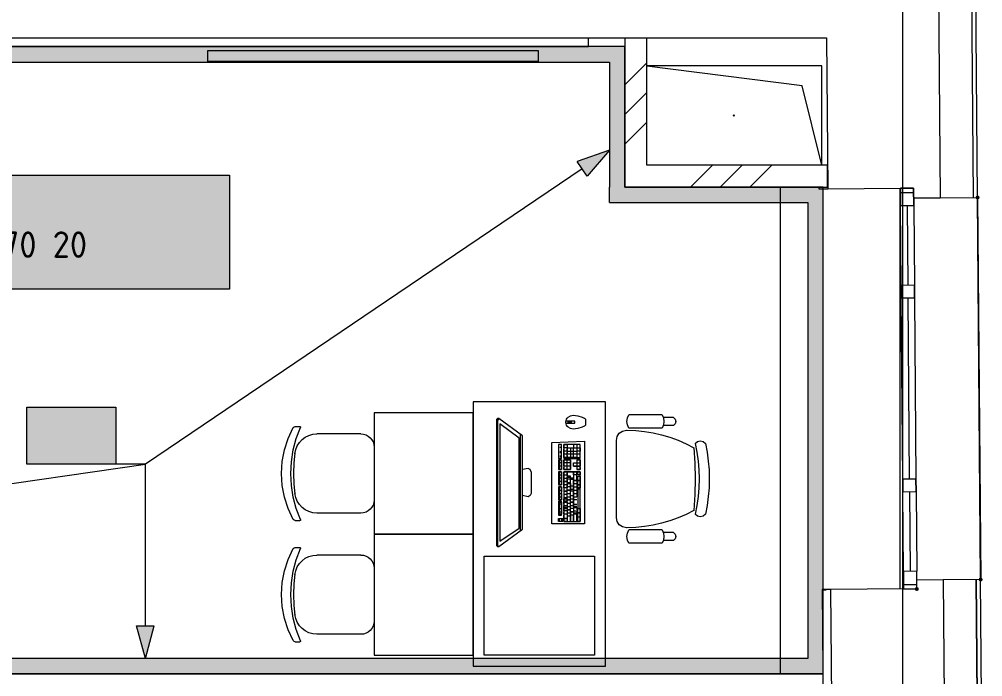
# Model space of a CAD drawing. Header units: millimetres. Extents: x 0 to 1189, y 0 to 841.
# Drawn here: x 817.05 to 860.8, y 459.77 to 489.62 of the extents above; entities that cross this region are included whole.
import ezdxf

# ---------------------------------------------------------------- set-up
doc = ezdxf.new("R2010")
doc.units = ezdxf.units.MM

msp = doc.modelspace()

# ---------------------------------------------------------------- hatches: boundary and pattern name
at = {"true_color": 0xa86b51}
h = msp.add_hatch(color=35, dxfattribs=at)
h.dxf.hatch_style = 2
h.paths.add_polyline_path([(796.168216, 487.677516), (796.168216, 488.377517), (843.846289, 488.377517), (843.846289, 487.677516)])
at = {"true_color": 0xf1d696}
h = msp.add_hatch(color=41, dxfattribs=at)
h.dxf.hatch_style = 2
h.paths.add_polyline_path([(843.846289, 487.677516), (843.846289, 488.377517), (844.54629, 488.377517)])
h = msp.add_hatch(color=41, dxfattribs=at)
h.dxf.hatch_style = 2
h.paths.add_polyline_path([(843.846289, 487.677516), (844.54629, 488.377517), (844.54629, 487.677516)])
h = msp.add_hatch(color=41, dxfattribs=at)
h.dxf.hatch_style = 2
h.paths.add_polyline_path([(843.846289, 487.677516), (844.54629, 487.677516), (844.54629, 481.999507), (843.846289, 481.999507)])
at = {"true_color": 0x0077b0}
h = msp.add_hatch(color=144, dxfattribs=at)
h.dxf.hatch_style = 2
h.paths.add_polyline_path([(843.846289, 483.66851), (842.833288, 482.500508), (842.385287, 483.163509)])
at = {"true_color": 0xffffff}
h = msp.add_hatch(color=7, dxfattribs=at)
h.dxf.hatch_style = 2
h.paths.add_polyline_path([(809.568237, 482.547508), (826.592263, 482.547508), (826.592263, 477.3705), (809.568237, 477.3705)])
at = {"true_color": 0xf1d696}
h = msp.add_hatch(color=41, dxfattribs=at)
h.dxf.hatch_style = 2
h.paths.add_polyline_path([(844.54629, 481.999507), (843.846289, 481.299506), (843.846289, 481.999507)])
h = msp.add_hatch(color=41, dxfattribs=at)
h.dxf.hatch_style = 2
h.paths.add_polyline_path([(844.54629, 481.999507), (844.54629, 481.299506), (843.846289, 481.299506)])
h = msp.add_hatch(color=41, dxfattribs=at)
h.dxf.hatch_style = 2
h.paths.add_polyline_path([(844.54629, 481.299506), (844.54629, 481.999507), (852.853303, 481.999507), (852.853303, 481.299506)])
h = msp.add_hatch(color=41, dxfattribs=at)
h.dxf.hatch_style = 2
h.paths.add_polyline_path([(852.853303, 481.299506), (852.853303, 481.999507), (853.553304, 481.999507)])
h = msp.add_hatch(color=41, dxfattribs=at)
h.dxf.hatch_style = 2
h.paths.add_polyline_path([(852.853303, 481.299506), (853.553304, 481.999507), (853.553304, 481.299506)])
h = msp.add_hatch(color=7)
h.dxf.hatch_style = 2
h.paths.add_polyline_path([(860.563315, 481.618506), (860.499752, 481.592069), (860.473315, 481.528506), (860.499752, 481.464944), (860.563315, 481.438506), (860.573315, 481.438506), (860.636877, 481.464944), (860.663315, 481.528506), (860.636877, 481.592069), (860.573315, 481.618506)])
h = msp.add_hatch(color=41, dxfattribs=at)
h.dxf.hatch_style = 2
h.paths.add_polyline_path([(852.853303, 481.299506), (853.553304, 481.299506), (853.553304, 460.591474), (852.853303, 460.591474)])
at = {"true_color": 0xffffff}
h = msp.add_hatch(color=7, dxfattribs=at)
h.dxf.hatch_style = 2
h.paths.add_polyline_path([(817.395249, 472.003492), (821.435255, 472.003492), (821.435255, 469.414488), (817.395249, 469.414488)])
h = msp.add_hatch(color=7, dxfattribs=at)
h.dxf.hatch_style = 2
h.paths.add_polyline_path([(817.395249, 472.003492), (821.435255, 472.003492), (821.435255, 469.414488), (817.395249, 469.414488)])
h = msp.add_hatch(color=7, dxfattribs=at)
h.dxf.hatch_style = 2
h.paths.add_polyline_path([(817.395249, 472.003492), (821.435255, 472.003492), (821.435255, 469.414488), (817.395249, 469.414488)])
at = {"true_color": 0x0077b0}
h = msp.add_hatch(color=144, dxfattribs=at)
h.paths.add_polyline_path([(818.605399, 470.605637), (818.605399, 471.412616), (818.575909, 471.569299), (818.486888, 471.700351), (818.358248, 471.786754), (818.20191, 471.816106), (818.045433, 471.786754), (817.914175, 471.700351), (817.826739, 471.569299), (817.79842, 471.412616), (817.79842, 470.605637), (817.826739, 470.449299), (817.914175, 470.320659), (818.045433, 470.231637), (818.20191, 470.202147), (818.358248, 470.231637), (818.486888, 470.320659), (818.575909, 470.449299)])
h.paths.add_polyline_path([(818.806041, 470.605637), (818.794888, 470.484981), (818.761462, 470.372955), (818.705815, 470.269921), (818.627999, 470.17624), (818.53623, 470.098941), (818.434178, 470.044431), (818.322514, 470.012142), (818.20191, 470.001505), (818.080177, 470.012142), (817.96847, 470.044431), (817.866271, 470.098941), (817.773064, 470.17624), (817.695334, 470.269921), (817.639877, 470.372955), (817.60664, 470.484981), (817.595573, 470.605637), (817.595573, 471.412616), (817.60664, 471.534349), (817.639877, 471.646056), (817.695334, 471.748255), (817.773064, 471.841462), (817.866271, 471.919278), (817.96847, 471.974925), (818.080177, 472.008351), (818.20191, 472.019504), (818.322565, 472.008394), (818.434591, 471.975269), (818.537625, 471.92044), (818.631306, 471.844218), (818.70721, 471.75058), (818.761875, 471.647434), (818.79494, 471.534779), (818.806041, 471.412616)])
h = msp.add_hatch(color=144, dxfattribs=at)
h.paths.add_polyline_path([(818.605399, 470.605637), (818.605399, 471.412616), (818.575909, 471.569299), (818.486888, 471.700351), (818.358248, 471.786754), (818.20191, 471.816106), (818.045433, 471.786754), (817.914175, 471.700351), (817.826739, 471.569299), (817.79842, 471.412616), (817.79842, 470.605637), (817.826739, 470.449299), (817.914175, 470.320659), (818.045433, 470.231637), (818.20191, 470.202147), (818.358248, 470.231637), (818.486888, 470.320659), (818.575909, 470.449299)])
h.paths.add_polyline_path([(818.806041, 470.605637), (818.794888, 470.484981), (818.761462, 470.372955), (818.705815, 470.269921), (818.627999, 470.17624), (818.53623, 470.098941), (818.434178, 470.044431), (818.322514, 470.012142), (818.20191, 470.001505), (818.080177, 470.012142), (817.96847, 470.044431), (817.866271, 470.098941), (817.773064, 470.17624), (817.695334, 470.269921), (817.639877, 470.372955), (817.60664, 470.484981), (817.595573, 470.605637), (817.595573, 471.412616), (817.60664, 471.534349), (817.639877, 471.646056), (817.695334, 471.748255), (817.773064, 471.841462), (817.866271, 471.919278), (817.96847, 471.974925), (818.080177, 472.008351), (818.20191, 472.019504), (818.322565, 472.008394), (818.434591, 471.975269), (818.537625, 471.92044), (818.631306, 471.844218), (818.70721, 471.75058), (818.761875, 471.647434), (818.79494, 471.534779), (818.806041, 471.412616)])
h = msp.add_hatch(color=144, dxfattribs=at)
h.paths.add_polyline_path([(818.605399, 470.605637), (818.605399, 471.412616), (818.575909, 471.569299), (818.486888, 471.700351), (818.358248, 471.786754), (818.20191, 471.816106), (818.045433, 471.786754), (817.914175, 471.700351), (817.826739, 471.569299), (817.79842, 471.412616), (817.79842, 470.605637), (817.826739, 470.449299), (817.914175, 470.320659), (818.045433, 470.231637), (818.20191, 470.202147), (818.358248, 470.231637), (818.486888, 470.320659), (818.575909, 470.449299)])
h.paths.add_polyline_path([(818.806041, 470.605637), (818.794888, 470.484981), (818.761462, 470.372955), (818.705815, 470.269921), (818.627999, 470.17624), (818.53623, 470.098941), (818.434178, 470.044431), (818.322514, 470.012142), (818.20191, 470.001505), (818.080177, 470.012142), (817.96847, 470.044431), (817.866271, 470.098941), (817.773064, 470.17624), (817.695334, 470.269921), (817.639877, 470.372955), (817.60664, 470.484981), (817.595573, 470.605637), (817.595573, 471.412616), (817.60664, 471.534349), (817.639877, 471.646056), (817.695334, 471.748255), (817.773064, 471.841462), (817.866271, 471.919278), (817.96847, 471.974925), (818.080177, 472.008351), (818.20191, 472.019504), (818.322565, 472.008394), (818.434591, 471.975269), (818.537625, 471.92044), (818.631306, 471.844218), (818.70721, 471.75058), (818.761875, 471.647434), (818.79494, 471.534779), (818.806041, 471.412616)])
h = msp.add_hatch(color=144, dxfattribs=at)
h.dxf.hatch_style = 2
h.paths.add_polyline_path([(821.028519, 471.674995), (820.797008, 471.443484), (820.726453, 471.412616), (820.650316, 471.437903), (820.625029, 471.51404), (820.653141, 471.584595), (821.048363, 471.979817), (821.089153, 472.009169), (821.129942, 472.019504), (821.206079, 471.993942), (821.231366, 471.917529), (821.231366, 470.100173), (821.206079, 470.025414), (821.129942, 470.001505), (821.053806, 470.025414), (821.028519, 470.100173)])
h = msp.add_hatch(color=144, dxfattribs=at)
h.dxf.hatch_style = 2
h.paths.add_polyline_path([(821.028519, 471.674995), (820.797008, 471.443484), (820.726453, 471.412616), (820.650316, 471.437903), (820.625029, 471.51404), (820.653141, 471.584595), (821.048363, 471.979817), (821.089153, 472.009169), (821.129942, 472.019504), (821.206079, 471.993942), (821.231366, 471.917529), (821.231366, 470.100173), (821.206079, 470.025414), (821.129942, 470.001505), (821.053806, 470.025414), (821.028519, 470.100173)])
h = msp.add_hatch(color=144, dxfattribs=at)
h.dxf.hatch_style = 2
h.paths.add_polyline_path([(821.028519, 471.674995), (820.797008, 471.443484), (820.726453, 471.412616), (820.650316, 471.437903), (820.625029, 471.51404), (820.653141, 471.584595), (821.048363, 471.979817), (821.089153, 472.009169), (821.129942, 472.019504), (821.206079, 471.993942), (821.231366, 471.917529), (821.231366, 470.100173), (821.206079, 470.025414), (821.129942, 470.001505), (821.053806, 470.025414), (821.028519, 470.100173)])
h = msp.add_hatch(color=144, dxfattribs=at)
h.dxf.hatch_style = 2
h.paths.add_polyline_path([(820.118939, 470.503662), (819.31196, 470.503662), (819.235824, 470.529225), (819.210537, 470.605637), (819.235824, 470.681774), (819.31196, 470.707061), (820.118939, 470.707061), (820.195076, 470.681774), (820.220363, 470.605637), (820.195076, 470.529225)])
h = msp.add_hatch(color=144, dxfattribs=at)
h.dxf.hatch_style = 2
h.paths.add_polyline_path([(820.118939, 470.503662), (819.31196, 470.503662), (819.235824, 470.529225), (819.210537, 470.605637), (819.235824, 470.681774), (819.31196, 470.707061), (820.118939, 470.707061), (820.195076, 470.681774), (820.220363, 470.605637), (820.195076, 470.529225)])
h = msp.add_hatch(color=144, dxfattribs=at)
h.dxf.hatch_style = 2
h.paths.add_polyline_path([(820.118939, 470.503662), (819.31196, 470.503662), (819.235824, 470.529225), (819.210537, 470.605637), (819.235824, 470.681774), (819.31196, 470.707061), (820.118939, 470.707061), (820.195076, 470.681774), (820.220363, 470.605637), (820.195076, 470.529225)])
h = msp.add_hatch(color=7)
h.dxf.hatch_style = 2
h.paths.add_polyline_path([(860.713315, 464.08848), (860.776878, 464.114917), (860.803315, 464.17848), (860.776878, 464.242042), (860.713315, 464.26848), (860.703315, 464.26848), (860.639752, 464.242042), (860.613315, 464.17848), (860.639752, 464.114917), (860.703315, 464.08848)])
h = msp.add_hatch(color=7)
h.dxf.hatch_style = 2
h.paths.add_polyline_path([(857.72031, 463.745479), (857.746748, 463.681917), (857.810311, 463.655479), (857.873873, 463.681917), (857.900311, 463.745479), (857.900311, 463.755479), (857.873873, 463.819042), (857.810311, 463.845479), (857.746748, 463.819042), (857.72031, 463.755479)])
h = msp.add_hatch(color=144, dxfattribs=at)
h.dxf.hatch_style = 2
h.paths.add_polyline_path([(822.775257, 460.591474), (822.375256, 462.083477), (823.175258, 462.083477)])
at = {"true_color": 0xf1d696}
h = msp.add_hatch(color=41, dxfattribs=at)
h.dxf.hatch_style = 2
h.paths.add_polyline_path([(852.853303, 460.591474), (852.853303, 459.891473), (796.168216, 459.891473), (796.168216, 460.591474)])
h = msp.add_hatch(color=41, dxfattribs=at)
h.dxf.hatch_style = 2
h.paths.add_polyline_path([(852.853303, 460.591474), (853.553304, 460.591474), (853.553304, 459.891473)])
h = msp.add_hatch(color=41, dxfattribs=at)
h.dxf.hatch_style = 2
h.paths.add_polyline_path([(852.853303, 459.891473), (852.853303, 460.591474), (853.553304, 459.891473)])

# ---------------------------------------------------------------- linework, layer by layer
at = {"color": 7, "lineweight": 0}
for points in [[(857.17331, 251.095154), (857.17331, 721.485873)], [(858.669312, 505.863544), (858.866312, 481.514506)], [(860.169314, 505.875544), (860.366314, 481.526506)], [(860.566315, 481.528506), (860.369314, 505.877544)], [(795.268215, 488.777517), (853.707304, 488.777517)], [(842.900288, 488.377517), (842.900288, 488.777517)], [(844.54629, 488.777517), (844.54629, 481.999507)], [(845.546292, 482.999509), (845.546292, 488.777517)], [(853.707304, 488.777517), (853.763304, 481.923507)], [(795.427215, 488.377517), (842.900288, 488.377517)], [(843.846289, 488.377517), (795.468215, 488.377517)], [(844.54629, 488.377517), (843.846289, 488.377517)], [(844.54629, 481.999507), (844.54629, 488.377517)], [(796.168216, 487.677516), (843.846289, 487.677516)], [(843.846289, 487.677516), (843.846289, 481.999507)], [(844.54629, 486.644514), (845.546292, 487.644516)], [(853.500304, 487.499515), (845.546292, 487.499515)], [(853.500304, 487.499515), (845.546292, 487.499515)], [(852.600303, 486.599514), (845.546292, 487.493515)], [(853.500304, 482.999509), (853.500304, 487.499515)], [(853.500304, 482.999509), (853.500304, 487.499515)], [(853.500304, 482.999509), (852.600303, 486.599514)], [(844.54629, 485.295512), (845.546292, 486.295514)], [(849.475298, 485.249512), (849.500298, 485.274512), (849.525298, 485.249512)], [(849.475298, 485.249512), (849.500298, 485.274512), (849.512298, 485.270512)], [(849.525298, 485.249512), (849.500298, 485.224512), (849.475298, 485.249512)], [(849.506298, 485.225512), (849.475298, 485.249512)], [(844.54629, 483.94651), (845.546292, 484.946512)], [(853.754304, 482.999509), (845.546292, 482.999509)], [(847.533295, 481.999507), (848.533296, 482.999509)], [(848.883297, 481.999507), (849.883298, 482.999509)], [(850.232299, 481.999507), (851.2323, 482.999509)], [(853.754304, 481.999507), (853.754304, 482.999509)], [(843.846289, 481.299506), (843.846289, 481.999507)], [(844.54629, 481.999507), (853.754304, 481.999507)], [(852.853303, 481.999507), (844.54629, 481.999507)], [(851.599301, 481.999507), (851.599301, 459.891473)], [(853.553304, 481.999507), (852.853303, 481.999507)], [(853.762304, 481.977507), (853.362304, 481.973507)], [(853.362304, 481.973507), (853.363304, 481.919507)], [(853.363304, 481.919507), (853.763304, 481.923507)], [(853.553304, 460.591474), (853.553304, 481.999507)], [(853.763304, 481.923507), (857.063309, 481.949507)], [(857.051309, 463.747479), (857.051309, 481.949507)], [(857.063309, 481.949507), (857.66331, 481.954507)], [(857.66331, 481.954507), (857.063309, 481.949507)], [(857.069309, 481.149506), (857.063309, 481.949507)], [(857.063309, 481.949507), (857.069309, 481.149506)], [(857.064309, 481.749507), (857.66431, 481.754507)], [(857.66331, 481.954507), (857.66931, 481.154506)], [(857.66931, 481.154506), (857.66331, 481.954507)], [(857.66631, 481.504506), (858.866312, 481.514506)], [(858.866312, 481.514506), (860.566315, 481.528506)], [(860.703315, 464.17848), (860.563315, 481.528506)], [(860.566315, 481.528506), (860.707315, 464.17848)], [(860.573315, 481.528506), (860.713315, 464.17848)], [(843.846289, 481.299506), (852.853303, 481.299506)], [(852.853303, 481.299506), (852.853303, 460.591474)], [(857.66931, 481.154506), (857.069309, 481.149506)], [(857.098309, 477.5505), (857.069309, 481.149506)], [(857.36931, 481.152506), (857.39831, 477.5525)], [(857.66931, 481.154506), (857.69831, 477.5545)], [(857.098309, 477.5505), (857.69831, 477.5545)], [(857.103309, 476.950499), (857.098309, 477.5505)], [(857.098309, 477.5505), (857.103309, 476.950499)], [(857.69831, 477.5545), (857.70331, 476.954499)], [(857.70331, 476.954499), (857.69831, 477.5545)], [(857.70331, 476.954499), (857.103309, 476.950499)], [(857.16931, 468.750487), (857.103309, 476.950499)], [(857.40331, 476.952499), (857.46931, 468.752487)], [(857.70331, 476.954499), (857.76931, 468.755487)], [(857.16931, 468.750487), (857.76931, 468.755487)], [(857.17431, 468.150486), (857.16931, 468.750487)], [(857.16931, 468.750487), (857.17431, 468.150486)], [(857.76931, 468.755487), (857.77431, 468.155486)], [(857.77431, 468.155486), (857.76931, 468.755487)], [(857.77431, 468.155486), (857.17431, 468.150486)], [(857.20331, 464.55048), (857.17431, 468.150486)], [(857.47431, 468.152486), (857.50331, 464.55248)], [(857.77431, 468.155486), (857.803311, 464.55548)], [(857.803311, 464.55548), (857.20331, 464.55048)], [(857.20331, 464.55048), (857.21031, 463.750479)], [(857.20331, 464.55048), (857.21031, 463.750479)], [(857.810311, 463.755479), (857.803311, 464.55548)], [(857.810311, 463.755479), (857.803311, 464.55548)], [(857.20831, 463.95048), (857.808311, 463.95548)], [(859.007312, 464.16548), (857.807311, 464.15548)], [(860.707315, 464.17848), (859.007312, 464.16548)], [(859.007312, 464.16548), (859.093313, 453.465463)], [(860.507315, 464.17748), (860.593315, 453.477464)], [(860.593315, 453.477464), (860.507315, 464.16748)], [(860.793315, 453.479464), (860.707315, 464.17848)], [(853.910305, 463.723479), (853.510304, 463.720479)], [(853.510304, 463.720479), (853.569304, 456.374468)], [(853.541304, 463.711479), (853.686304, 463.711479)], [(857.21031, 463.750479), (853.910305, 463.723479)], [(853.990305, 453.774464), (853.910305, 463.723479)], [(857.21031, 463.750479), (857.810311, 463.755479)], [(857.21031, 463.750479), (857.810311, 463.755479)], [(852.853303, 460.591474), (796.168216, 460.591474)], [(853.553304, 459.891473), (853.553304, 460.591474)], [(853.553304, 459.891473), (795.268215, 459.891473)], [(795.468215, 459.891473), (853.553304, 459.891473)], [(853.553304, 458.391471), (853.553304, 459.891473)]]:
    msp.add_lwpolyline(points, dxfattribs=at)
at = {"color": 253, "lineweight": 0, "true_color": 0x999999}
for points in [[(825.611261, 487.706516), (825.611261, 488.206517)], [(825.611261, 488.206517), (840.611284, 488.206517)], [(840.611284, 488.206517), (840.611284, 487.706516)], [(840.611284, 487.706516), (825.611261, 487.706516)], [(837.66528, 472.244492), (837.66528, 460.244474)], [(843.665289, 472.244492), (837.66528, 472.244492)], [(843.665289, 460.244474), (843.665289, 472.244492)], [(837.66528, 471.744491), (833.165273, 471.744491)], [(833.165273, 471.744491), (833.165273, 466.244483)], [(837.66528, 466.244483), (837.66528, 471.744491)], [(838.771281, 471.493491), (838.721281, 471.443491)], [(838.721281, 471.443491), (838.721281, 468.583487)], [(838.820282, 471.493491), (838.771281, 471.493491)], [(838.771281, 471.493491), (838.771281, 471.394491)], [(838.820282, 471.493491), (838.771281, 471.394491)], [(838.771281, 471.394491), (838.771281, 468.583487)], [(838.771281, 471.394491), (838.771281, 468.583487)], [(839.905283, 470.70449), (838.820282, 471.493491)], [(839.757283, 470.60549), (838.869282, 471.246491)], [(838.869282, 471.246491), (838.869282, 468.583487)], [(841.864286, 471.324491), (841.878286, 471.402491)], [(841.878286, 471.246491), (841.864286, 471.324491)], [(842.282287, 471.373491), (841.870286, 471.373491)], [(841.870286, 471.275491), (842.282287, 471.275491)], [(841.878286, 471.402491), (841.901286, 471.458491)], [(841.901286, 471.190491), (841.878286, 471.246491)], [(841.901286, 471.458491), (841.927286, 471.500491)], [(841.927286, 471.500491), (841.938286, 471.513491)], [(841.938286, 471.513491), (841.976286, 471.550491)], [(841.976286, 471.550491), (842.084537, 471.616366), (842.209287, 471.639491)], [(841.976286, 471.351491), (842.106287, 471.351491)], [(841.976286, 471.297491), (841.976286, 471.351491)], [(842.106287, 471.297491), (841.976286, 471.297491)], [(842.106287, 471.351491), (842.106287, 471.297491)], [(842.209287, 471.639491), (842.418162, 471.617116), (842.617287, 471.550491)], [(842.282287, 471.275491), (842.282287, 471.373491)], [(842.617287, 471.550491), (842.700287, 471.510491)], [(842.700287, 471.510491), (842.716287, 471.500491)], [(842.716287, 471.500491), (842.761288, 471.462491)], [(842.761288, 471.462491), (842.765288, 471.451491)], [(842.765288, 471.451491), (842.765288, 471.345491)], [(842.765288, 471.345491), (842.765288, 471.197491)], [(844.728291, 471.05849), (844.665665, 471.202991), (844.64429, 471.359491), (844.665665, 471.515616), (844.728291, 471.660491)], [(846.239293, 471.660491), (844.728291, 471.660491)], [(846.239293, 471.660491), (846.301918, 471.515616), (846.323293, 471.359491), (846.301918, 471.202991), (846.239293, 471.05849)], [(846.753294, 471.540491), (846.297293, 471.539491)], [(846.753294, 471.540491), (846.839294, 471.465741), (846.871294, 471.356491), (846.839294, 471.247241), (846.753294, 471.172491)], [(829.490267, 466.905484), (829.256548, 467.398657), (829.087517, 467.915361), (828.98486, 468.449127), (828.950266, 468.993487), (828.98486, 469.538269), (829.087517, 470.071989), (829.256548, 470.588458), (829.490267, 471.08149)], [(829.490267, 466.905484), (829.256548, 467.398657), (829.087517, 467.915361), (828.98486, 468.449127), (828.950266, 468.993487), (828.98486, 469.538269), (829.087517, 470.071989), (829.256548, 470.588458), (829.490267, 471.08149)], [(829.818268, 466.901484), (829.627908, 467.405547), (829.490892, 467.924986), (829.408064, 468.455674), (829.380267, 468.993487), (829.408064, 469.531441), (829.490892, 470.062364), (829.627908, 470.581849), (829.818268, 471.08549)], [(829.818268, 466.901484), (829.627908, 467.405547), (829.490892, 467.924986), (829.408064, 468.455674), (829.380267, 468.993487), (829.408064, 469.531441), (829.490892, 470.062364), (829.627908, 470.581849), (829.818268, 471.08549)], [(829.490267, 471.08149), (829.526392, 471.115865), (829.575267, 471.12849)], [(829.490267, 471.08149), (829.526392, 471.115865), (829.575267, 471.12849)], [(829.575267, 471.12849), (829.792268, 471.12849)], [(829.575267, 471.12849), (829.792268, 471.12849)], [(829.792268, 471.12849), (829.813268, 471.119865), (829.822268, 471.09849), (829.818268, 471.08549)], [(829.792268, 471.12849), (829.813268, 471.119865), (829.822268, 471.09849), (829.818268, 471.08549)], [(841.927286, 471.147491), (841.901286, 471.190491)], [(841.938286, 471.13549), (841.927286, 471.147491)], [(841.976286, 471.09849), (841.938286, 471.13549)], [(842.209287, 471.00949), (842.084537, 471.032615), (841.976286, 471.09849)], [(842.617287, 471.09849), (842.418162, 471.031865), (842.209287, 471.00949)], [(842.700287, 471.13849), (842.617287, 471.09849)], [(842.716287, 471.147491), (842.700287, 471.13849)], [(842.761288, 471.185491), (842.716287, 471.147491)], [(842.765288, 471.197491), (842.761288, 471.185491)], [(844.16529, 470.49549), (844.20093, 470.677896), (844.298165, 470.82224), (844.442462, 470.919709), (844.61929, 470.95549), (844.63629, 470.95449)], [(844.63629, 470.95449), (844.65029, 470.95449), (845.047881, 470.941836), (845.442635, 470.904068), (845.833406, 470.84148), (846.219043, 470.754365), (846.598399, 470.643015), (846.970325, 470.507724), (847.333673, 470.348784), (847.687295, 470.166489)], [(846.239293, 471.05849), (844.728291, 471.05849)], [(846.753294, 471.172491), (846.296293, 471.172491)], [(829.567267, 469.893489), (829.603582, 470.078874), (829.671971, 470.249692), (829.768977, 470.402816), (829.891143, 470.535115), (830.035012, 470.64346), (830.197128, 470.724724), (830.374032, 470.775777), (830.562269, 470.79349)], [(829.567267, 469.893489), (829.603582, 470.078874), (829.671971, 470.249692), (829.768977, 470.402816), (829.891143, 470.535115), (830.035012, 470.64346), (830.197128, 470.724724), (830.374032, 470.775777), (830.562269, 470.79349)], [(832.565272, 470.79349), (830.562269, 470.79349)], [(832.565272, 470.79349), (830.562269, 470.79349)], [(832.565272, 470.79349), (832.686087, 470.781326), (832.798663, 470.746427), (832.900575, 470.691185), (832.989398, 470.61799), (833.062704, 470.529232), (833.11807, 470.427302), (833.153068, 470.314591), (833.165273, 470.193489)], [(832.565272, 470.79349), (832.686087, 470.781326), (832.798663, 470.746427), (832.900575, 470.691185), (832.989398, 470.61799), (833.062704, 470.529232), (833.11807, 470.427302), (833.153068, 470.314591), (833.165273, 470.193489)], [(839.757283, 468.583487), (839.757283, 470.60549)], [(839.806283, 468.583487), (839.806283, 470.75349)], [(839.905283, 470.65449), (839.905283, 470.70449)], [(839.905283, 470.55649), (839.905283, 470.65449)], [(839.905283, 468.583487), (839.905283, 470.55649)], [(841.236285, 470.408489), (842.716287, 470.457489)], [(841.236285, 466.709484), (841.236285, 470.408489)], [(842.716287, 470.457489), (842.716287, 466.709484)], [(844.16529, 466.993484), (844.16529, 470.49549)], [(847.744295, 470.356489), (847.84492, 470.446864), (847.976296, 470.479489), (848.107796, 470.446864), (848.209296, 470.356489)], [(829.572267, 468.052486), (829.530392, 468.522236), (829.516267, 468.993487), (829.530392, 469.465113), (829.572267, 469.934489)], [(829.572267, 468.052486), (829.530392, 468.522236), (829.516267, 468.993487), (829.530392, 469.465113), (829.572267, 469.934489)], [(833.165273, 470.194489), (833.165273, 467.793485)], [(833.165273, 470.194489), (833.165273, 467.793485)], [(841.532286, 470.309489), (841.532286, 469.668488)], [(841.680286, 470.309489), (841.532286, 470.309489)], [(841.631286, 470.210489), (841.631286, 470.161489)], [(841.631286, 470.161489), (841.631286, 470.210489)], [(841.631286, 470.013489), (841.631286, 469.915489)], [(841.631286, 469.915489), (841.631286, 470.013489)], [(841.680286, 469.668488), (841.680286, 470.309489)], [(842.519287, 470.309489), (841.779286, 470.309489)], [(841.779286, 470.309489), (841.927286, 470.309489)], [(841.779286, 470.161489), (841.779286, 470.309489)], [(841.779286, 470.309489), (841.779286, 469.668488)], [(841.927286, 470.161489), (841.779286, 470.161489)], [(841.779286, 469.717488), (841.779286, 470.112489)], [(841.927286, 470.013489), (841.779286, 470.013489)], [(842.519287, 470.309489), (841.927286, 470.309489)], [(841.927286, 470.309489), (841.927286, 469.865489)], [(841.927286, 470.309489), (841.927286, 470.161489)], [(841.927286, 470.161489), (842.371287, 470.161489)], [(841.927286, 470.161489), (842.519287, 470.161489)], [(841.927286, 470.013489), (841.927286, 470.112489)], [(841.927286, 470.013489), (842.371287, 470.013489)], [(841.927286, 469.717488), (841.927286, 469.964489)], [(842.075287, 470.161489), (842.075287, 470.013489)], [(842.075287, 470.013489), (842.075287, 469.717488)], [(842.223287, 470.309489), (842.223287, 470.161489)], [(842.223287, 469.865489), (842.223287, 470.161489)], [(842.371287, 470.309489), (842.371287, 470.013489)], [(842.371287, 470.161489), (842.519287, 470.161489)], [(842.519287, 470.013489), (842.371287, 470.013489)], [(842.371287, 470.013489), (842.371287, 469.717488)], [(842.519287, 470.013489), (842.371287, 470.013489)], [(842.371287, 469.964489), (842.371287, 469.717488)], [(842.519287, 469.668488), (842.519287, 470.309489)], [(842.519287, 470.161489), (842.519287, 470.309489)], [(842.519287, 470.161489), (842.519287, 470.013489)], [(842.519287, 469.717488), (842.519287, 469.964489)], [(847.687295, 470.166489), (847.730045, 469.459363), (847.744295, 468.751487), (847.72992, 468.036111), (847.686295, 467.321485)], [(847.744295, 470.356489), (847.82042, 469.959317), (847.874795, 469.558863), (847.90742, 469.155972), (847.918295, 468.751487), (847.90742, 468.347002), (847.874795, 467.944111), (847.82042, 467.543657), (847.744295, 467.146484)], [(848.209296, 470.356489), (848.285421, 469.959317), (848.339796, 469.558863), (848.372421, 469.155972), (848.383296, 468.751487), (848.372421, 468.347002), (848.339796, 467.944111), (848.285421, 467.543657), (848.209296, 467.146484)], [(841.532286, 469.668488), (841.680286, 469.668488)], [(841.532286, 469.619488), (841.532286, 469.175487)], [(841.680286, 469.619488), (841.532286, 469.619488)], [(841.582286, 469.619488), (841.680286, 469.619488)], [(841.582286, 469.175487), (841.582286, 469.619488)], [(841.631286, 469.717488), (841.631286, 469.816488)], [(841.631286, 469.717488), (841.631286, 469.816488)], [(841.680286, 469.619488), (841.680286, 469.175487)], [(841.680286, 469.175487), (841.680286, 469.619488)], [(842.519287, 469.865489), (841.779286, 469.865489)], [(841.927286, 469.717488), (841.779286, 469.717488)], [(841.779286, 469.668488), (842.519287, 469.668488)], [(842.075287, 469.619488), (841.779286, 469.619488)], [(841.779286, 469.619488), (841.927286, 469.619488)], [(841.779286, 469.471488), (841.779286, 469.619488)], [(841.779286, 469.619488), (841.779286, 469.175487)], [(841.927286, 469.816488), (841.927286, 469.717488)], [(842.371287, 469.717488), (841.927286, 469.717488)], [(841.927286, 469.619488), (842.075287, 469.619488)], [(841.927286, 469.175487), (841.927286, 469.619488)], [(842.075287, 469.619488), (842.075287, 469.175487)], [(842.075287, 469.175487), (842.075287, 469.619488)], [(842.223287, 469.717488), (842.223287, 469.865489)], [(842.371287, 469.717488), (842.519287, 469.717488)], [(842.371287, 469.619488), (842.371287, 469.471488)], [(842.519287, 469.619488), (842.371287, 469.619488)], [(842.371287, 469.619488), (842.371287, 469.175487)], [(842.420287, 469.619488), (842.519287, 469.619488)], [(842.519287, 469.619488), (842.519287, 469.323488)], [(842.519287, 469.175487), (842.519287, 469.619488)], [(840.152284, 469.224488), (839.905283, 469.175487)], [(840.250284, 469.175487), (840.152284, 469.224488)], [(840.250284, 469.175487), (840.152284, 469.224488)], [(840.299284, 469.076487), (840.250284, 469.175487)], [(840.299284, 469.076487), (840.250284, 469.175487)], [(840.299284, 469.076487), (840.299284, 468.583487)], [(840.299284, 469.076487), (840.299284, 468.583487)], [(841.532286, 469.175487), (841.680286, 469.175487)], [(841.680286, 469.076487), (841.532286, 469.076487)], [(841.532286, 469.076487), (841.532286, 468.484486)], [(841.680286, 469.471488), (841.582286, 469.471488)], [(841.680286, 469.323488), (841.582286, 469.323488)], [(841.680286, 469.175487), (841.582286, 469.175487)], [(841.582286, 468.780487), (841.582286, 469.076487)], [(841.582286, 469.076487), (841.680286, 469.076487)], [(841.680286, 469.076487), (841.680286, 468.780487)], [(841.680286, 468.484486), (841.680286, 469.076487)], [(841.927286, 469.471488), (841.779286, 469.471488)], [(841.779286, 469.323488), (841.779286, 469.471488)], [(842.075287, 469.323488), (841.779286, 469.323488)], [(841.779286, 469.175487), (841.779286, 469.273488)], [(841.927286, 469.175487), (841.779286, 469.175487)], [(841.779286, 469.175487), (842.075287, 469.175487)], [(841.779286, 469.076487), (841.927286, 469.076487)], [(842.519287, 469.076487), (841.779286, 469.076487)], [(841.779286, 469.076487), (841.779286, 466.808484)], [(841.779286, 468.780487), (841.779286, 469.076487)], [(842.075287, 469.471488), (841.927286, 469.471488)], [(842.075287, 469.175487), (841.927286, 469.175487)], [(841.927286, 469.076487), (841.927286, 468.928487)], [(841.927286, 468.879487), (841.927286, 469.076487)], [(841.927286, 469.076487), (842.223287, 469.076487)], [(842.223287, 469.471488), (842.371287, 469.471488)], [(842.223287, 469.323488), (842.223287, 469.471488)], [(842.223287, 469.471488), (842.371287, 469.471488)], [(842.223287, 469.323488), (842.223287, 469.471488)], [(842.223287, 469.323488), (842.519287, 469.323488)], [(842.371287, 469.323488), (842.223287, 469.323488)], [(842.223287, 469.076487), (842.223287, 468.780487)], [(842.223287, 469.076487), (842.371287, 469.076487)], [(842.223287, 468.928487), (842.223287, 469.076487)], [(842.371287, 469.471488), (842.519287, 469.471488)], [(842.371287, 469.175487), (842.519287, 469.175487)], [(842.371287, 468.682487), (842.371287, 469.076487)], [(842.519287, 469.323488), (842.420287, 469.323488)], [(842.519287, 469.175487), (842.420287, 469.175487)], [(842.420287, 469.076487), (842.519287, 469.076487)], [(842.420287, 468.928487), (842.420287, 469.076487)], [(842.519287, 469.273488), (842.519287, 469.175487)], [(842.519287, 466.808484), (842.519287, 469.076487)], [(842.519287, 469.076487), (842.519287, 468.928487)], [(841.582286, 468.928487), (841.680286, 468.928487)], [(841.680286, 468.780487), (841.582286, 468.780487)], [(841.582286, 468.484486), (841.582286, 468.780487)], [(841.680286, 468.632487), (841.582286, 468.632487)], [(841.680286, 468.780487), (841.680286, 468.632487)], [(841.680286, 468.632487), (841.680286, 468.484486)], [(841.779286, 468.928487), (841.927286, 468.928487)], [(841.779286, 468.632487), (841.779286, 468.780487)], [(841.779286, 468.780487), (841.927286, 468.780487)], [(841.927286, 468.632487), (841.779286, 468.632487)], [(841.779286, 468.632487), (841.927286, 468.632487)], [(841.779286, 468.484486), (841.779286, 468.632487)], [(841.927286, 468.928487), (841.927286, 468.780487)], [(842.075287, 468.879487), (841.927286, 468.879487)], [(841.927286, 468.583487), (841.927286, 468.830487)], [(841.927286, 468.830487), (842.075287, 468.830487)], [(841.927286, 468.780487), (841.927286, 468.337486)], [(842.075287, 468.731487), (841.927286, 468.731487)], [(842.075287, 468.780487), (842.075287, 468.879487)], [(842.075287, 468.484486), (842.075287, 468.830487)], [(842.223287, 468.780487), (842.075287, 468.780487)], [(842.075287, 468.731487), (842.223287, 468.731487)], [(842.223287, 468.928487), (842.223287, 468.682487)], [(842.371287, 468.928487), (842.223287, 468.928487)], [(842.371287, 468.928487), (842.223287, 468.928487)], [(842.223287, 468.731487), (842.223287, 468.632487)], [(842.223287, 468.682487), (842.371287, 468.682487)], [(842.519287, 468.682487), (842.223287, 468.682487)], [(842.223287, 467.498485), (842.223287, 468.682487)], [(842.223287, 468.632487), (842.223287, 467.547485)], [(842.371287, 468.682487), (842.371287, 468.386486)], [(842.519287, 468.928487), (842.420287, 468.928487)], [(842.420287, 468.879487), (842.519287, 468.879487)], [(842.420287, 468.682487), (842.420287, 468.879487)], [(842.420287, 468.682487), (842.519287, 468.682487)], [(842.420287, 468.337486), (842.420287, 468.682487)], [(842.519287, 468.879487), (842.519287, 468.682487)], [(842.519287, 468.682487), (842.519287, 468.337486)], [(838.721281, 468.583487), (838.721281, 465.723482)], [(838.771281, 468.583487), (838.771281, 465.772482)], [(838.771281, 468.583487), (838.771281, 465.723482)], [(838.869282, 468.583487), (838.869282, 465.920483)], [(839.757283, 466.512483), (839.757283, 468.583487)], [(839.806283, 466.413483), (839.806283, 468.583487)], [(839.905283, 466.561483), (839.905283, 468.583487)], [(840.299284, 468.583487), (840.299284, 468.090486)], [(840.299284, 468.583487), (840.299284, 468.090486)], [(841.532286, 468.484486), (841.680286, 468.484486)], [(841.680286, 468.386486), (841.532286, 468.386486)], [(841.532286, 468.386486), (841.532286, 467.794485)], [(841.680286, 468.484486), (841.582286, 468.484486)], [(841.582286, 468.090486), (841.582286, 468.386486)], [(841.582286, 468.386486), (841.680286, 468.386486)], [(841.582286, 468.238486), (841.680286, 468.238486)], [(841.680286, 468.386486), (841.680286, 468.139486)], [(841.680286, 467.794485), (841.680286, 468.386486)], [(841.927286, 468.484486), (841.779286, 468.484486)], [(841.779286, 468.337486), (841.779286, 468.484486)], [(841.927286, 468.337486), (841.779286, 468.337486)], [(841.927286, 468.189486), (841.779286, 468.189486)], [(841.779286, 468.189486), (841.927286, 468.189486)], [(841.927286, 468.583487), (842.075287, 468.583487)], [(841.927286, 468.534487), (842.075287, 468.534487)], [(841.927286, 468.238486), (841.927286, 468.534487)], [(842.075287, 468.386486), (841.927286, 468.386486)], [(841.927286, 467.646485), (841.927286, 468.337486)], [(841.927286, 468.238486), (842.075287, 468.238486)], [(842.075287, 468.238486), (841.927286, 468.238486)], [(841.927286, 468.090486), (841.927286, 468.238486)], [(842.075287, 468.534487), (842.075287, 468.238486)], [(842.075287, 468.287486), (842.075287, 468.484486)], [(842.075287, 468.435486), (842.223287, 468.435486)], [(842.075287, 467.252485), (842.075287, 468.287486)], [(842.075287, 468.287486), (842.223287, 468.287486)], [(842.223287, 468.189486), (842.075287, 468.189486)], [(842.223287, 468.534487), (842.371287, 468.534487)], [(842.223287, 468.386486), (842.371287, 468.386486)], [(842.223287, 468.238486), (842.223287, 468.386486)], [(842.223287, 468.238486), (842.371287, 468.238486)], [(842.371287, 468.386486), (842.371287, 467.942486)], [(842.420287, 468.484486), (842.519287, 468.484486)], [(842.519287, 468.484486), (842.420287, 468.484486)], [(842.519287, 468.337486), (842.420287, 468.337486)], [(842.519287, 468.287486), (842.420287, 468.287486)], [(842.420287, 468.287486), (842.420287, 467.400485)], [(842.519287, 467.400485), (842.519287, 468.287486)], [(830.562269, 467.193484), (830.374032, 467.211197), (830.197128, 467.26225), (830.035012, 467.343514), (829.891143, 467.45186), (829.768977, 467.584159), (829.671971, 467.737282), (829.603582, 467.908101), (829.567267, 468.093486)], [(830.562269, 467.193484), (830.374032, 467.211197), (830.197128, 467.26225), (830.035012, 467.343514), (829.891143, 467.45186), (829.768977, 467.584159), (829.671971, 467.737282), (829.603582, 467.908101), (829.567267, 468.093486)], [(833.165273, 467.793485), (833.153068, 467.672671), (833.11807, 467.560094), (833.062704, 467.458182), (832.989398, 467.36936), (832.900575, 467.296053), (832.798663, 467.240688), (832.686087, 467.20569), (832.565272, 467.193484)], [(833.165273, 467.793485), (833.153068, 467.672671), (833.11807, 467.560094), (833.062704, 467.458182), (832.989398, 467.36936), (832.900575, 467.296053), (832.798663, 467.240688), (832.686087, 467.20569), (832.565272, 467.193484)], [(840.152284, 467.942486), (839.905283, 467.991486)], [(840.250284, 467.991486), (840.152284, 467.942486)], [(840.250284, 467.991486), (840.152284, 467.942486)], [(840.299284, 468.090486), (840.250284, 467.991486)], [(840.299284, 468.090486), (840.250284, 467.991486)], [(841.532286, 467.794485), (841.680286, 467.794485)], [(841.532286, 467.745485), (841.532286, 467.104484)], [(841.680286, 467.745485), (841.532286, 467.745485)], [(841.582286, 468.090486), (841.680286, 468.090486)], [(841.582286, 467.794485), (841.582286, 468.090486)], [(841.582286, 467.942486), (841.680286, 467.942486)], [(841.680286, 467.794485), (841.582286, 467.794485)], [(841.680286, 468.090486), (841.680286, 467.794485)], [(841.680286, 467.104484), (841.680286, 467.745485)], [(841.927286, 468.041486), (841.779286, 468.041486)], [(841.927286, 467.893486), (841.779286, 467.893486)], [(841.779286, 467.843485), (841.927286, 467.843485)], [(841.779286, 467.597485), (841.779286, 467.843485)], [(841.927286, 467.745485), (841.779286, 467.745485)], [(841.927286, 468.090486), (842.075287, 468.090486)], [(841.927286, 467.942486), (842.075287, 467.942486)], [(841.927286, 467.843485), (841.927286, 467.745485)], [(842.075287, 467.794485), (841.927286, 467.794485)], [(841.927286, 467.794485), (842.075287, 467.794485)], [(842.075287, 467.991486), (842.223287, 467.991486)], [(842.075287, 467.843485), (842.223287, 467.843485)], [(842.223287, 468.090486), (842.371287, 468.090486)], [(842.223287, 467.942486), (842.371287, 467.942486)], [(842.371287, 467.794485), (842.223287, 467.794485)], [(841.582286, 467.695485), (841.680286, 467.695485)], [(841.582286, 467.153484), (841.582286, 467.695485)], [(841.680286, 467.597485), (841.582286, 467.597485)], [(841.582286, 467.400485), (841.680286, 467.400485)], [(841.680286, 467.695485), (841.680286, 467.153484)], [(841.779286, 467.695485), (841.927286, 467.695485)], [(841.779286, 467.547485), (841.927286, 467.547485)], [(841.779286, 467.301485), (841.779286, 467.547485)], [(841.927286, 467.449485), (841.779286, 467.449485)], [(841.779286, 467.400485), (841.927286, 467.400485)], [(841.927286, 467.695485), (841.927286, 467.597485)], [(841.927286, 467.646485), (842.075287, 467.646485)], [(841.927286, 467.646485), (841.927286, 466.808484)], [(841.927286, 467.498485), (842.075287, 467.498485)], [(841.927286, 467.350485), (842.075287, 467.350485)], [(842.075287, 467.350485), (841.927286, 467.350485)], [(842.223287, 467.695485), (842.075287, 467.695485)], [(842.075287, 467.695485), (842.223287, 467.695485)], [(842.075287, 467.547485), (842.223287, 467.547485)], [(842.223287, 467.400485), (842.075287, 467.400485)], [(842.075287, 467.104484), (842.075287, 467.350485)], [(842.223287, 467.597485), (842.371287, 467.597485)], [(842.223287, 467.547485), (842.223287, 467.400485)], [(842.371287, 467.498485), (842.223287, 467.498485)], [(842.223287, 467.449485), (842.371287, 467.449485)], [(842.223287, 467.449485), (842.223287, 467.104484)], [(842.371287, 467.449485), (842.371287, 467.350485)], [(842.420287, 466.808484), (842.420287, 467.400485)], [(842.420287, 467.400485), (842.519287, 467.400485)], [(842.420287, 467.400485), (842.519287, 467.400485)], [(842.519287, 467.400485), (842.519287, 467.202484)], [(847.686295, 467.321485), (847.332675, 467.139189), (846.969341, 466.98025), (846.597452, 466.844959), (846.218168, 466.733609), (845.83265, 466.646493), (845.442057, 466.583905), (845.047551, 466.546138), (844.65029, 466.533483), (844.63629, 466.533483)], [(829.575267, 466.858484), (829.526392, 466.871109), (829.490267, 466.905484)], [(829.575267, 466.858484), (829.526392, 466.871109), (829.490267, 466.905484)], [(829.818268, 466.901484), (829.822268, 466.888484), (829.813268, 466.867484), (829.792268, 466.858484)], [(829.818268, 466.901484), (829.822268, 466.888484), (829.813268, 466.867484), (829.792268, 466.858484)], [(832.565272, 467.193484), (830.562269, 467.193484)], [(832.565272, 467.193484), (830.562269, 467.193484)], [(841.532286, 467.104484), (841.680286, 467.104484)], [(841.532286, 466.956484), (841.730286, 466.956484)], [(841.532286, 466.808484), (841.532286, 466.956484)], [(841.582286, 467.252485), (841.680286, 467.252485)], [(841.680286, 467.153484), (841.582286, 467.153484)], [(841.582286, 466.956484), (841.680286, 466.956484)], [(841.582286, 466.808484), (841.582286, 466.956484)], [(841.680286, 466.956484), (841.680286, 466.808484)], [(841.730286, 466.956484), (841.730286, 466.808484)], [(841.927286, 467.301485), (841.779286, 467.301485)], [(841.779286, 467.153484), (841.779286, 467.252485)], [(841.927286, 467.153484), (841.779286, 467.153484)], [(841.779286, 466.808484), (841.779286, 467.104484)], [(841.927286, 466.956484), (841.779286, 466.956484)], [(841.779286, 466.956484), (841.927286, 466.956484)], [(841.927286, 467.202484), (842.075287, 467.202484)], [(842.075287, 467.054484), (841.927286, 467.054484)], [(842.075287, 467.054484), (841.927286, 467.054484)], [(841.927286, 467.054484), (841.927286, 466.808484)], [(842.223287, 467.252485), (842.075287, 467.252485)], [(842.075287, 467.252485), (842.223287, 467.252485)], [(842.075287, 467.202484), (842.075287, 467.054484)], [(842.075287, 467.104484), (842.075287, 466.808484)], [(842.223287, 467.104484), (842.075287, 467.104484)], [(842.223287, 467.104484), (842.075287, 467.104484)], [(842.075287, 466.808484), (842.075287, 467.054484)], [(842.223287, 467.301485), (842.371287, 467.301485)], [(842.223287, 467.202484), (842.519287, 467.202484)], [(842.223287, 467.153484), (842.223287, 466.808484)], [(842.371287, 467.153484), (842.223287, 467.153484)], [(842.223287, 466.808484), (842.223287, 467.104484)], [(842.371287, 467.301485), (842.371287, 467.202484)], [(842.371287, 466.808484), (842.371287, 467.153484)], [(842.519287, 467.202484), (842.420287, 467.202484)], [(842.519287, 467.005484), (842.420287, 467.005484)], [(842.519287, 467.202484), (842.519287, 466.808484)], [(844.63629, 466.533483), (844.61929, 466.533483), (844.442462, 466.569124), (844.298165, 466.666359), (844.20093, 466.810656), (844.16529, 466.987484)], [(848.209296, 467.146484), (848.107796, 467.056109), (847.976296, 467.023484), (847.84492, 467.056109), (847.744295, 467.146484)], [(829.575267, 466.858484), (829.792268, 466.858484)], [(829.575267, 466.858484), (829.792268, 466.858484)], [(838.820282, 465.673482), (839.905283, 466.463483)], [(838.869282, 465.920483), (839.757283, 466.512483)], [(839.905283, 466.463483), (839.905283, 466.561483)], [(842.716287, 466.709484), (841.236285, 466.709484)], [(841.730286, 466.808484), (841.532286, 466.808484)], [(841.680286, 466.808484), (841.582286, 466.808484)], [(841.779286, 466.808484), (842.519287, 466.808484)], [(841.927286, 466.808484), (841.779286, 466.808484)], [(841.927286, 466.808484), (842.075287, 466.808484)], [(842.075287, 466.808484), (842.223287, 466.808484)], [(842.223287, 466.808484), (842.371287, 466.808484)], [(842.519287, 466.808484), (842.420287, 466.808484)], [(844.728291, 465.828482), (844.665665, 465.973358), (844.64429, 466.129483), (844.665665, 466.285608), (844.728291, 466.430483)], [(846.239293, 466.430483), (844.728291, 466.430483)], [(846.239293, 466.430483), (846.301918, 466.285608), (846.323293, 466.129483), (846.301918, 465.973358), (846.239293, 465.828482)], [(837.66528, 466.244483), (833.165273, 466.244483)], [(833.165273, 466.244483), (833.165273, 460.744475)], [(833.165273, 466.244483), (837.66528, 466.244483)], [(837.66528, 460.744475), (837.66528, 466.244483)], [(846.753294, 466.315483), (846.296293, 466.315483)], [(846.753294, 466.315483), (846.838419, 466.241233), (846.870294, 466.132483), (846.838294, 466.023233), (846.752294, 465.948483)], [(829.490267, 461.405476), (829.256548, 461.898648), (829.087517, 462.415352), (828.98486, 462.949119), (828.950266, 463.493479), (828.98486, 464.038261), (829.087517, 464.57198), (829.256548, 465.08845), (829.490267, 465.581482)], [(829.490267, 461.405476), (829.256548, 461.898648), (829.087517, 462.415352), (828.98486, 462.949119), (828.950266, 463.493479), (828.98486, 464.038261), (829.087517, 464.57198), (829.256548, 465.08845), (829.490267, 465.581482)], [(829.818268, 461.401476), (829.627908, 461.905539), (829.490892, 462.424977), (829.408064, 462.955665), (829.380267, 463.493479), (829.408064, 464.031433), (829.490892, 464.562355), (829.627908, 465.081841), (829.818268, 465.585482)], [(829.818268, 461.401476), (829.627908, 461.905539), (829.490892, 462.424977), (829.408064, 462.955665), (829.380267, 463.493479), (829.408064, 464.031433), (829.490892, 464.562355), (829.627908, 465.081841), (829.818268, 465.585482)], [(829.490267, 465.581482), (829.526392, 465.615857), (829.575267, 465.628482)], [(829.490267, 465.581482), (829.526392, 465.615857), (829.575267, 465.628482)], [(829.575267, 465.628482), (829.792268, 465.628482)], [(829.575267, 465.628482), (829.792268, 465.628482)], [(829.792268, 465.628482), (829.813268, 465.619857), (829.822268, 465.598482), (829.818268, 465.585482)], [(829.792268, 465.628482), (829.813268, 465.619857), (829.822268, 465.598482), (829.818268, 465.585482)], [(838.721281, 465.723482), (838.771281, 465.673482)], [(838.771281, 465.772482), (838.771281, 465.673482)], [(838.771281, 465.723482), (838.820282, 465.673482)], [(838.771281, 465.673482), (838.820282, 465.673482)], [(846.239293, 465.828482), (844.728291, 465.828482)], [(846.753294, 465.948483), (846.297293, 465.948483)], [(829.567267, 464.39348), (829.603582, 464.578865), (829.671971, 464.749684), (829.768977, 464.902807), (829.891143, 465.035106), (830.035012, 465.143452), (830.197128, 465.224716), (830.374032, 465.275769), (830.562269, 465.293482)], [(829.567267, 464.39348), (829.603582, 464.578865), (829.671971, 464.749684), (829.768977, 464.902807), (829.891143, 465.035106), (830.035012, 465.143452), (830.197128, 465.224716), (830.374032, 465.275769), (830.562269, 465.293482)], [(832.565272, 465.293482), (830.562269, 465.293482)], [(832.565272, 465.293482), (830.562269, 465.293482)], [(832.565272, 465.293482), (832.686087, 465.281317), (832.798663, 465.246419), (832.900575, 465.191177), (832.989398, 465.117981), (833.062704, 465.029223), (833.11807, 464.927293), (833.153068, 464.814582), (833.165273, 464.693481)], [(832.565272, 465.293482), (832.686087, 465.281317), (832.798663, 465.246419), (832.900575, 465.191177), (832.989398, 465.117981), (833.062704, 465.029223), (833.11807, 464.927293), (833.153068, 464.814582), (833.165273, 464.693481)], [(838.165281, 460.744475), (838.165281, 465.244481)], [(838.165281, 465.244481), (843.165288, 465.244481)], [(843.165288, 465.244481), (843.165288, 460.744475)], [(833.165273, 464.694481), (833.165273, 462.293477)], [(833.165273, 464.694481), (833.165273, 462.293477)], [(829.572267, 462.552477), (829.530392, 463.022228), (829.516267, 463.493479), (829.530392, 463.965105), (829.572267, 464.43448)], [(829.572267, 462.552477), (829.530392, 463.022228), (829.516267, 463.493479), (829.530392, 463.965105), (829.572267, 464.43448)], [(830.562269, 461.693476), (830.374032, 461.711189), (830.197128, 461.762242), (830.035012, 461.843506), (829.891143, 461.951851), (829.768977, 462.08415), (829.671971, 462.237274), (829.603582, 462.408092), (829.567267, 462.593477)], [(830.562269, 461.693476), (830.374032, 461.711189), (830.197128, 461.762242), (830.035012, 461.843506), (829.891143, 461.951851), (829.768977, 462.08415), (829.671971, 462.237274), (829.603582, 462.408092), (829.567267, 462.593477)], [(833.165273, 462.293477), (833.153068, 462.172662), (833.11807, 462.060086), (833.062704, 461.958174), (832.989398, 461.869351), (832.900575, 461.796045), (832.798663, 461.740679), (832.686087, 461.705681), (832.565272, 461.693476)], [(833.165273, 462.293477), (833.153068, 462.172662), (833.11807, 462.060086), (833.062704, 461.958174), (832.989398, 461.869351), (832.900575, 461.796045), (832.798663, 461.740679), (832.686087, 461.705681), (832.565272, 461.693476)], [(832.565272, 461.693476), (830.562269, 461.693476)], [(832.565272, 461.693476), (830.562269, 461.693476)], [(829.575267, 461.358476), (829.526392, 461.371101), (829.490267, 461.405476)], [(829.575267, 461.358476), (829.526392, 461.371101), (829.490267, 461.405476)], [(829.575267, 461.358476), (829.792268, 461.358476)], [(829.575267, 461.358476), (829.792268, 461.358476)], [(829.818268, 461.401476), (829.822268, 461.388476), (829.813268, 461.367476), (829.792268, 461.358476)], [(829.818268, 461.401476), (829.822268, 461.388476), (829.813268, 461.367476), (829.792268, 461.358476)], [(833.165273, 460.744475), (837.66528, 460.744475)], [(843.165288, 460.744475), (838.165281, 460.744475)], [(837.66528, 460.244474), (843.665289, 460.244474)]]:
    msp.add_lwpolyline(points, dxfattribs=at)
at = {"color": 144, "lineweight": 0, "true_color": 0x0077b0}
for points in [[(843.846289, 483.66851), (842.385287, 483.163509)], [(843.846289, 483.66851), (842.833288, 482.500508)], [(842.833288, 482.500508), (842.385287, 483.163509)], [(842.609287, 482.831508), (822.775257, 469.414488)], [(809.568237, 482.546508), (826.592263, 482.546508)], [(826.592263, 482.546508), (826.592263, 477.3705)], [(826.592263, 477.3705), (809.568237, 477.3705)], [(817.395249, 472.003492), (821.435255, 472.003492)], [(817.395249, 469.414488), (817.395249, 472.003492)], [(817.395249, 472.003492), (821.435255, 472.003492)], [(817.395249, 469.414488), (817.395249, 472.003492)], [(817.395249, 472.003492), (821.435255, 472.003492)], [(817.395249, 469.414488), (817.395249, 472.003492)], [(821.435255, 472.003492), (821.435255, 469.414488)], [(821.435255, 472.003492), (821.435255, 469.414488)], [(821.435255, 472.003492), (821.435255, 469.414488)], [(797.646219, 465.790482), (822.775257, 469.414488)], [(821.435255, 469.414488), (817.395249, 469.414488)], [(821.435255, 469.414488), (817.395249, 469.414488)], [(821.435255, 469.414488), (817.395249, 469.414488)], [(822.775257, 469.414488), (821.435255, 469.414488)], [(822.775257, 469.414488), (821.435255, 469.414488)], [(822.775257, 469.414488), (821.435255, 469.414488)], [(822.775257, 462.083477), (822.775257, 469.414488)], [(822.375256, 462.083477), (823.175258, 462.083477)], [(822.775257, 460.591474), (822.375256, 462.083477)], [(822.775257, 460.591474), (823.175258, 462.083477)]]:
    msp.add_lwpolyline(points, dxfattribs=at)

# ---------------------------------------------------------------- texts
at = {"color": 144, "true_color": 0x0077b0, "insert": (809.566778, 479.98705), "char_height": 1.2, "attachment_point": 1}
msp.add_mtext('{\\fGOSTCommon|b0|i0|c0;RAL 240 70 20}', dxfattribs=at)

doc.saveas('drawing.dxf')
